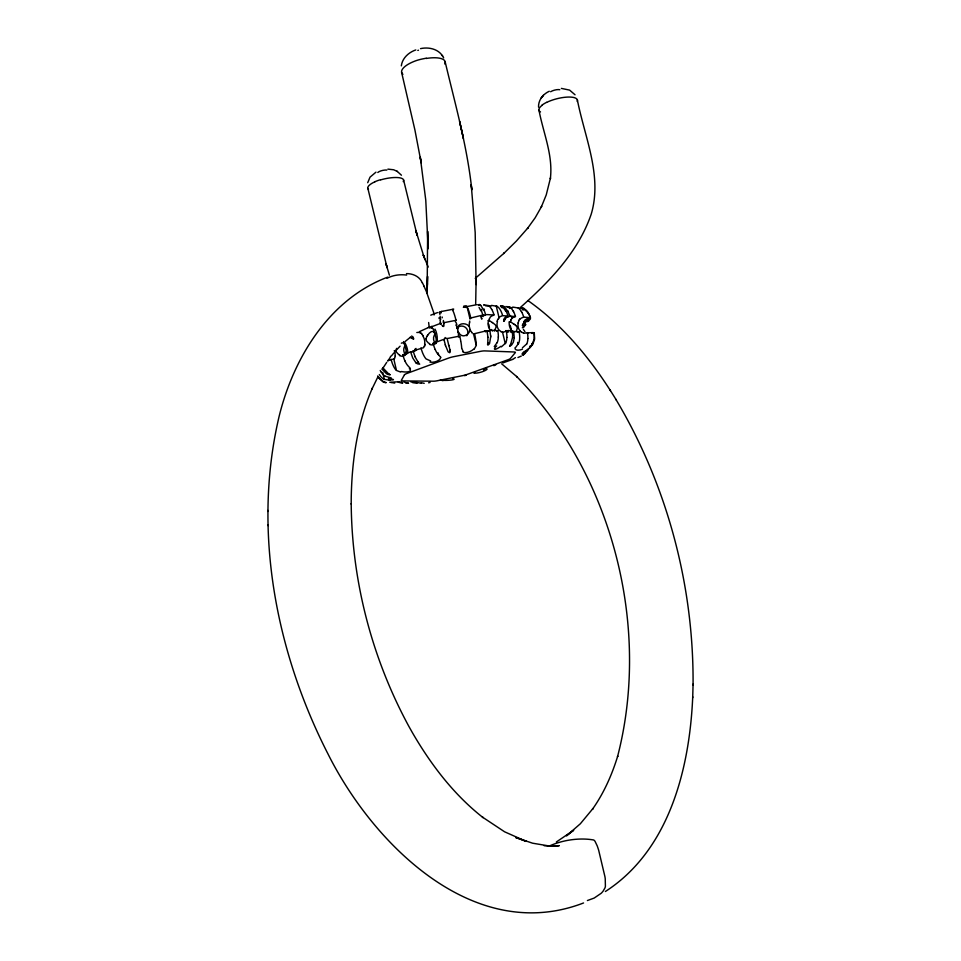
<?xml version="1.0" encoding="UTF-8"?>
<svg xmlns="http://www.w3.org/2000/svg" width="961" height="961" viewBox="0 0 961 961"><rect width="100%" height="100%" fill="white"/><g stroke="black" fill="none" stroke-linecap="round" stroke-linejoin="round"><path stroke-width="1.44" d="M476.103 284.6L475.19 232.538L471.214 184.716L471.815 189.822C467.226 146.408 455.214 104.293 445.183 61.936M693.061 684.977C693.854 585.177 667.03 484.981 615.821 399.259M351.209 504.129L351.233 498.206C351.846 460.715 357.312 422.696 372.375 388.112L372.015 388.941L377.937 376.784M436.414 340.374L436.366 341.167M476.175 276.648L475.671 304.409M503.636 321.25L503.924 319.665M583.555 902.968C473.593 945.312 372.4 843.434 327.569 753.1L327.1 752.211C275.29 649.924 252.515 529.103 279.134 416.317C293.489 357.948 329.179 299.207 387.703 277.128M427.357 284.936L427.585 276.384L427.14 293.045L427.633 231.325L427.909 249.007L427.789 239.733M605.37 891.508C669.409 850.173 689.638 768.452 692.725 696.785M506.915 337.347L506.927 336.53A28.061 23.064 -87.4 0 0 506.543 332.302M692.701 697.734L693.085 684.112M427.116 292.829L427.393 283.351M498.339 337.035L498.351 336.098A28.289 23.172 -87.4 0 0 497.978 331.833L497.894 331.197M527.913 338.524L527.925 337.611A27.521 22.812 -87.1 0 0 527.565 333.467M534.34 338.044L534.052 332.914A9.418 1.73 -13.8 0 0 532.814 332.602L525.535 332.986A5.454 4.553 -86.2 0 1 523.541 333.167M538.544 107.164C538.208 100.172 543.109 93.998 549.296 91.259M487.611 344.11L487.9 345.155L489.317 343.906A8.277 6.979 45.1 0 0 489.569 343.473L490.687 336.83M514.207 337.84L513.414 342.068L511.829 344.687A8.253 8.024 6 0 1 511.408 345.155L509.594 346.296L510.303 345.095M488.969 321.046L489.365 318.872M443.922 325.671L443.934 324.938M457.604 328.121L457.868 326.872A7.988 5.634 23.6 0 1 458.097 326.356C460.379 322.764 466.205 323.04 468.86 326.055M406.263 352.591L406.299 351.798A7.748 4.613 59.6 0 0 406.347 351.221L404.797 344.903M481.293 317.586L481.317 318.451M487.828 342.416L487.888 337.215M510.435 322.163L510.904 320.061M426.047 338.728L426.78 336.494M487.768 342.849L487.659 343.726M469.412 322.584L469.184 325.274A8.217 5.021 87.9 0 0 469.304 326.019L469.244 326.62A5.237 3.52 66.3 0 1 469.821 329.239L470.097 329.767M401.326 65.865C402.299 58.116 408.701 52.35 415.789 49.936M469.797 330.019C469.448 334.62 463.214 338.092 459.839 334.14A8.012 6.967 -71 0 1 459.478 333.743L458.613 332.386M469.569 321.671L469.689 321.022M406.191 353.216L406.263 351.606M436.366 341.948L436.462 340.386A7.868 4.865 59.1 0 0 436.474 339.786M425.339 344.374L424.642 346.224M367.703 182.71L370.033 177.16L375.967 172.151M396.352 349.215L396.172 350.128A3.736 3.52 41.8 0 0 396.545 352.231L398.359 354.177A7.772 7.376 47 0 0 398.935 354.597M518.039 322.932L518.88 320.842M395.391 355.954L394.635 357.744M496.981 321.286L497.894 319.184M526.64 350.549L525.607 352.699A8.048 7.364 23 0 1 525.355 353.083L524.646 353.816A7.808 6.126 -15.3 0 1 524.25 354.128M396.425 348.999L396.689 348.35M524.97 352.459L523.733 354.369M415.392 348.675L414.671 350.068M504.069 321.298L504.897 319.737A6.643 5.081 -63.3 0 1 505.114 319.292M497.053 342.681L494.254 346.597M505.642 343.017L501.378 346.885M516.501 330.872L517.222 328.434A3.76 3.652 27.3 0 0 516.501 326.235M518.423 343.594L515.613 347.474M526.64 344.014L522.46 347.762M493.858 365.648L495.359 365.108A7.832 5.502 26.9 0 0 495.696 364.832L495.78 364.712M455.97 320.109L455.646 320.95A6.739 1.297 78.9 0 0 455.394 321.887M510.603 344.639L512.465 337.755A17.106 13.454 -88.4 0 0 512.525 336.999C513.39 331.785 510.291 328.554 504.489 331.809A5.562 4.601 -86.5 0 1 502.483 332.001L505.294 343.642M382.214 369.3L386.73 362.333M503.756 361.816L503.011 362.862L512.477 359.486M464.199 307.1L467.298 307.58L470.025 319.052A6.727 1.357 79 0 1 470.289 318.103L482.086 315.244A9.766 1.958 -13.5 0 1 483.239 315.04L483.179 314.824M448.463 343.954L447.105 338.584A9.826 1.886 -13.3 0 1 448.294 338.332L459.766 336.074L459.37 336.686A6.739 1.309 78.9 0 1 458.938 336.818M482.23 318.68L481.593 319.112M474.013 373.252L474.71 372.339M524.274 321.178L524.982 320.265M486.41 331.113L486.915 330.788A9.778 1.874 -13.5 0 0 485.834 330.944L474.025 333.803A6.727 1.357 79 0 1 473.569 333.935L476.296 345.443L474.181 349.155M443.694 326.476L442.925 326.344M439.057 312.709L439.285 312.469A3.616 1.225 -0.2 0 1 439.369 312.217M466.145 375.27L464.499 375.655A7.652 2.246 -69.5 0 1 464.355 375.487M494.447 330.944L496.056 327.172A3.82 3.772 0.2 0 0 495.383 324.902L492.428 322.476M530.292 347.377L529.703 346.272M427.717 335.113L427.152 335.894A7.82 6.415 -39.8 0 0 426.84 336.518M515.408 357.636L512.693 359.402M523.553 327.353L525.655 324.734L525.367 323.929A25.935 24.878 40.4 0 0 524.406 321.563M523.757 321.587L523.997 322.572A6.355 6.09 42.2 0 1 525.991 321.791L528.382 321.322L530.544 318.62M391.463 355.894L393.902 352.879M486.17 368.123L483.443 369.889M542.881 95.872L543.313 95.343L541.259 97.83L541.764 97.217M548.887 846.233C562.185 840.082 579.231 837.451 593.718 839.986A5.261 4.264 66.4 0 1 595.015 841.283L597.177 845.788A72.94 57.864 67.5 0 1 598.715 850.413L604.925 876.648A88.796 69.961 67.4 0 1 605.238 878.678L605.406 886.306A11.316 9.081 65.1 0 1 604.913 888.036L603.052 891.219A24.77 19.881 65.7 0 1 601.069 893.37L594.186 898.054L587.399 900.541M530.076 347.642L525.379 351.077M524.406 321.322L525.174 320.542M527.301 350.861L523.313 353.492M394.995 351.534L400.076 346.176M531.133 345.732L530.424 346.392M530.172 346.621L531.277 346.008A8.06 6.811 -65.6 0 0 531.661 345.624L532.418 344.843A8.277 8.048 78.6 0 0 532.742 344.458L534.508 339.533A15.616 15.436 -21.9 0 0 534.592 338.56L534.316 333.371M519.3 308.445C548.827 282.174 578.186 252.335 591.219 214.147C602.631 175.899 584.588 137.039 577.357 99.848M446 338.284L446.769 338.32M475.227 278.402L504.309 252.959L503.684 253.548L516.345 241.091L527.985 227.829L527.457 228.49L535.157 217.799L541.644 206.375L541.283 207.095L546.232 194.927L550.497 177.893L550.365 178.65C553.176 155.045 543.433 133.591 538.965 110.179M524.274 354.153L522.748 355.246L523.457 354.657A7.808 3.94 -79.2 0 0 523.757 354.453M405.314 341.347L410.683 337.035M387.896 361.048L390.43 356.999A8.685 7.556 56.2 0 0 390.538 356.267M482.146 315.809L483.167 315.088M478.061 304.721L478.914 304.649M484.885 315.412L486.098 314.679A9.766 1.958 -13.5 0 1 488.284 314.643L494.086 315.064L492.2 315.773A5.61 4.613 -86.4 0 0 490.422 317.022A6.006 5.418 57.2 0 0 489.461 318.92M556.359 841.968L573.693 830.244L566.485 835.842L580.348 823.757L592.997 808.489L592.505 809.186C603.892 793.077 611.965 774.83 617.731 756.019L617.539 756.667C651.534 625.503 611.869 473.184 516.55 376.424L517.042 376.88L501.642 363.799M488.62 331.077L489.846 330.356A9.778 1.874 -13.5 0 1 492.02 330.308L497.81 330.632L496.621 331.077M439.585 312.253L440.57 312.013M429.855 326.776L428.21 327.617M427.897 327.773L419.44 331.641M521.306 356.063L517.931 357.528M416.822 332.506L418.732 332.386A5.634 3.147 69 0 1 420.269 332.986M428.642 322.512A28.362 15.472 69.2 0 0 429.183 326.5L429.375 327.665L437.435 324.554A9.814 1.982 -13.3 0 1 440.198 323.617L440.751 324.049M430.768 315.172L437.531 312.565M387.643 360.555L392.46 359.318A5.55 3.195 68.9 0 0 393.77 358.837L396.485 370.49L400.677 372.075M404.893 360.892L404.509 359.967A27.977 15.748 69.3 0 1 403.152 355.978L402.791 354.825L410.599 351.87A38.02 7.34 -13.2 0 0 412.089 351.894A6.042 3.88 78.9 0 0 414.816 350.272M414.9 356.327L413.11 350.921L422.396 348.002A5.634 3.147 69.1 0 0 423.681 347.534M433.411 344.543L433.075 343.377L441.147 340.314A9.826 1.886 -13.3 0 1 443.922 339.401L444.475 339.798M517.991 332.266L519.168 331.905M452.883 309.298L452.679 310.415M531.865 333.419L534.052 332.914M520.141 319.052A5.454 4.553 -86 0 1 521.883 317.839L523.745 317.154L529.187 317.538A9.418 1.814 -13.8 0 1 530.412 317.803L527.937 318.463A6.535 6.439 82.3 0 0 525.126 320.121M530.22 318.475L530.4 317.538A25.503 25.07 -25.7 0 0 528.61 313.634L527.865 312.373M529.583 318.632L528.958 318.788M525.655 324.734L523.289 325.202A6.307 6.03 42.2 0 0 522.267 325.503M456.031 320.325L444.559 322.56A9.814 1.982 -13.3 0 0 443.381 322.8L443.189 321.935M442.336 311.316L453.724 309.118M463.334 307.268L476.524 304.745M420.534 48.627C428.474 46.873 438.036 48.807 442.625 56.074M426.276 58.189L421.987 59.041A21.803 7.76 -13.6 0 0 416.654 60.471A22.427 8.181 -14.1 0 0 402.923 74.321M484.284 304.829L488.224 305.574M505.786 306.535L509.702 307.268M443.093 380.7L440.366 380.027M522.316 327.761L523.277 327.641A9.202 1.742 -13.7 0 0 523.457 327.473M390.058 380.196L384.016 379.307A11.208 10.859 30.6 0 1 379.883 375.319L379.319 374.514M552.058 846.173L559.254 845.68L551.842 846.028M402.046 383.163L398.743 382.31A11.22 8.925 -89.8 0 1 398.13 381.961M424.221 383.307L421.254 382.706M491.455 305.394L496.837 306.259M512.681 307.076L517.991 307.928M394.731 383.103L389.722 382.214M417.062 383.259L412.605 382.646M387.896 169.124L393.662 169.773L397.446 171.502M520.862 307.964L522.243 308.481M561.38 88.4L569.621 90.118L575.038 94.779M402.791 354.825L404.221 354.873A5.586 3.183 69 0 0 405.086 354.693M544.166 845.728L556.407 846.197M433.075 343.377L434.48 343.437A5.658 3.135 69.2 0 0 435.765 342.969L435.85 343.329M429.375 327.665L430.78 327.737A5.658 3.123 69.1 0 1 432.318 328.35L431.825 326.211M511.769 332.218A38.368 7.352 -13.6 0 0 513.691 331.521L519.156 331.833M406.479 273.597C412.954 273.549 419.741 276.516 422.275 282.822M500.465 305.97L500.945 306.066M430.66 360.952L426.047 358.909A11.808 6.583 69.4 0 1 423.128 354.044L422.72 353.192A28.193 15.604 69.4 0 1 421.326 349.119L420.978 347.954M548.731 845.896L532.622 843.205L515.721 837.511L526.268 841.428L504.585 831.794L482.362 817.054L483.083 817.619C453.76 794.639 430.84 764.488 412.269 732.426L408.954 726.54C371.967 658.453 351.81 581.141 351.209 503.636M501.318 306.042L502.05 306.151M521.439 308.013L522.063 308.109M479.467 304.697L479.983 304.793A8.649 5.802 -76.4 0 1 480.993 305.514M406.491 382.971L408.545 383.187L407.632 382.983A7.928 3.82 54.9 0 1 407.272 382.959L406.683 382.61M391.271 377.937L385.505 376.304M428.606 382.79L430.096 382.43M405.95 382.838L404.1 381.973M384.28 382.322L378.682 377.829A15.532 15.268 -34.8 0 1 378.166 377.012M485.737 331.04L485.053 330.752M463.166 351.354L461.652 348.326M384.34 379.463L383.199 374.478M382.898 381.601L383.932 382.01A7.964 5.67 16.5 0 0 384.46 382.142L386.214 382.646L384.784 382.454A7.94 6.054 48.5 0 1 384.28 382.382M429.735 343.702L428.882 343.245A7.856 7.52 47.5 0 1 428.258 342.873L426.48 340.843A3.808 3.496 50.1 0 1 426.071 338.728M399.788 355.017L398.947 354.573M389.073 374.081L390.274 374.79L388.352 374.538A8.168 7.748 5.3 0 1 387.836 374.346L386.79 373.889A8.421 8.277 67 0 1 386.358 373.613L382.622 369.733A15.929 14.451 54.2 0 1 382.154 368.844M513.642 323.809L514.435 324.301A7.616 4.925 37.9 0 1 514.964 324.77M500.825 331.401L499.083 330.091A8.829 7.904 -65.5 0 1 497.486 321.442M521.667 332.446L520.009 331.101M506.027 330.56L507.768 331.749A6.631 5.682 63.9 0 0 508.405 332.013M527.973 300.589C564.563 326.416 593.153 361.985 616.277 399.992M397.001 171.178L401.446 175.226M506.807 331.689L505.942 330.812M515.012 324.698L516.538 326.211M513.618 331.989L512.525 330.86M416.125 362.922L417.074 363.582A8.397 7.304 -68.8 0 0 417.555 363.847L419.669 364.183L418.143 362.153M413.158 339.161L411.837 337.996M478.122 304.889L478.878 305.55M440.198 323.617L440.006 322.752M438.12 354.369L440.667 357.24M421.843 334.272L423.357 335.942M415.801 362.633L412.725 357.948A17.25 10.655 68.9 0 1 412.473 357.228L410.599 351.87M442.637 326.067L441.964 325.286M434.348 332.59L434.684 333.023A7.856 3.688 -73.7 0 1 434.84 333.491M471.719 332.29L470.409 330.38M524.946 331.641L523.409 329.431M417.915 361.853L415.2 357.024M490.975 329.443L492.212 330.8A5.994 4.529 -40.5 0 0 492.633 330.98M381.301 372.315L380.82 371.535A26.584 25.707 32.1 0 1 380.232 370.441M404.593 344.519L404.281 344.098A5.55 2.871 -59.3 0 0 401.338 343.185M433.447 329.539L434.348 331.437M610.019 389.95L610.511 390.743M507.66 310.559L508.105 311.388M442.228 55.39L443.67 57.876M521.427 311.604L521.871 312.409M513.162 310.98L513.606 311.796M491.72 309.358L492.176 310.187A28.289 23.112 -86.9 0 1 493.702 313.947L493.93 314.595M505.918 310.427L506.363 311.256M378.166 377.012L377.625 376.003M403.548 341.563L404.305 343.245M413.218 337.467L413.783 338.933M378.19 376.448L378.718 377.445A15.664 15.016 -72.8 0 0 379.247 378.25L382.442 381.373A8.205 7.64 10.4 0 0 382.862 381.661M383.019 367.522L383.295 368.051A16.037 13.286 58.6 0 0 383.847 368.904L388.616 373.841A8.096 3.327 41.9 0 0 389.109 374.189M484.032 308.974L484.416 309.802M509.81 325.106L510.279 326.223M423.885 286.078L424.354 287.075A143.321 124.257 70.1 0 1 426.684 292.252M488.38 323.773L488.849 324.902M434.889 333.407L436.39 339.75M481.233 309.322L481.593 310.151M428.222 267.074L423.333 255.085L425.026 259.65M435.189 349.516L434.804 348.579A28.349 15.496 69.5 0 1 433.423 344.543M410.431 368.459L407.848 365.685A11.712 6.655 69.3 0 1 404.929 360.868M426.612 292.288L434.036 313.526M469.905 329.311L469.917 329.347A5.165 4.036 87.2 0 1 469.713 329.995M456.175 325.13L457.124 327.569M423.333 255.085L423.813 256.383L415.861 230.568L416.966 234.712M530.112 316.986L530.4 317.767M528.094 320.506L528.382 321.322M457.376 328.266L457.592 328.914A5.237 4.745 -77.8 0 0 458.193 331.533M509.642 315.076L509.895 315.833M523.613 316.734L523.385 316.061A27.521 22.764 -86.5 0 0 521.895 312.397M502.543 315.244L502.303 314.547A28.073 23.016 -86.8 0 0 500.801 310.811L500.393 310.103A11.712 9.646 -86.2 0 0 496.885 306.175M515.444 316.433L515.132 315.472A27.737 22.86 -86.6 0 0 513.63 311.784M389.409 275.182L386.046 263.927L387.163 267.807M445.616 345.744L448.078 351.714A8.325 5.021 -78.8 0 0 448.367 351.99L449.724 352.735L450.228 351.534M386.802 266.533L367.871 188.38M391.043 359.354L391.367 360.423A27.833 15.844 69.3 0 0 392.713 364.387L393.121 365.312A11.652 6.691 69.2 0 0 395.98 370.069M416.005 348.423L416.053 349.552A6.775 3.279 51.3 0 1 415.969 349.996M445.327 344.759L443.922 339.401M448.727 344.951L449.988 349.924M417.11 235.241L403.572 179.935M470.554 316.89L470.482 316.613A27.184 5.418 79 0 0 469.328 312.493L469.088 311.772A11.64 2.342 79.1 0 0 467.406 307.676M455.886 319.749L455.802 319.46A27.232 5.189 78.9 0 0 454.661 315.34L454.421 314.619A11.664 2.234 79 0 0 452.775 310.499M509.102 306.979L509.462 308.481M511.372 316.409L511.865 318.487A5.694 5.285 32.3 0 0 510.88 320.049M496.236 305.97L499.035 317.61A5.562 4.601 -86.3 0 1 500.789 316.373L502.675 315.664L508.237 316.061A36.434 7.063 -13.9 0 0 506.411 316.77M517.607 342.38L518.051 344.254M401.59 72.255L414.9 129.915L421.194 162.841L420.281 157.208L425.759 200.104L427.801 240.803M438.108 352.903L438.564 354.825M382.73 372.436L382.959 373.433M474.578 333.791L474.638 334.092A27.184 5.43 78.9 0 1 475.539 338.596L475.695 339.605A11.64 2.342 78.9 0 1 476.32 345.155M459.899 336.686L459.959 336.975A27.232 5.201 78.8 0 1 460.86 341.491M442.288 317.779L442.12 316.962M489.858 330.44L490.627 335.809M487.047 331.04L487.804 336.182A16.253 6.787 82.5 0 1 487.996 337.239M450.072 350.321L450.192 351.161M439.153 318.584L439.009 317.755M460.98 342.248L461.028 342.5A11.664 2.246 78.8 0 1 461.676 348.062M513.691 331.521L514.219 337.095A17.106 14.811 -85.7 0 1 514.243 337.84M506.411 331.341L506.567 332.302M527.457 332.698L527.577 333.455M458.217 331.521L458.301 332.146M519.252 332.386L519.336 332.999A27.737 22.92 -87.2 0 1 519.721 337.119L519.685 338.116A11.58 9.622 -87 0 1 518.496 343.642M489.353 327.257L489.425 327.977M510.771 328.518L510.892 330.116M458.373 332.806L458.493 334.921M267.903 510.411L267.915 511.468M268.083 524.658L268.107 525.619M394.755 358.105A5.766 2.775 -85.4 0 1 393.794 359.102M463.779 306.103A7.292 0.985 -16.9 0 1 466.001 306.667M473.437 333.779A6.415 1.093 55.3 0 1 473.401 334.344M491.299 305.922A7.496 0.985 -2.1 0 1 485.569 305.814M483.599 305.118A7.496 0.985 -2.1 0 1 484.068 304.841M488.26 305.49A11.808 9.682 -86.3 0 1 491.672 309.394M506.843 337.467A11.712 9.682 -87.2 0 1 505.714 343.065M502.495 332.182A5.79 4.373 57.9 0 1 500.765 331.617M438.06 354.393A11.868 6.547 69.5 0 1 435.225 349.504M512.453 307.82A7.34 1.141 9 0 1 506.927 306.571M518.027 307.832A11.484 9.538 -85.9 0 1 521.379 311.64M531.962 343.63A11.088 10.631 42.4 0 1 530.352 347.426M504.008 306.907A11.532 9.778 -84.1 0 1 507.228 310.847M502.399 305.742A8.457 7.556 -52 0 1 503.912 306.379M500.669 305.79A3.688 1.093 1.8 0 1 501.546 305.886M501.354 307.268A8.433 4.337 51.9 0 1 502.315 307.808M502.447 307.039A11.532 8.241 81.1 0 1 505.45 310.847M506.219 311.352A27.893 22.127 -89 0 1 507.672 315.052M481.137 306.151A11.736 6.283 84.5 0 1 483.275 309.874M479.107 304.493A3.604 1.369 -12.9 0 1 479.671 304.577M479.071 307.472A11.868 3.412 73.2 0 1 480.74 310.751M481.329 310.583A26.427 11.34 81.6 0 1 482.638 314.535M440.715 319.52A11.784 2.03 74.3 0 1 440.09 316.181M439.898 314.475A8.685 3.135 59.7 0 1 439.814 313.598M440.366 312.157A3.676 0.973 -25.5 0 1 440.655 312.181M440.847 312.938A8.769 2.39 -67.6 0 1 441.279 312.613M441.207 312.529A11.928 1.189 84.6 0 1 441.495 311.184M444.078 323.713A26.512 1.417 76.6 0 1 443.357 320.481M523.985 308.673A11.28 10.943 -54.7 0 1 527.889 312.205M522.267 307.724A8.289 7.664 76.1 0 1 523.757 308.097M520.694 307.808A3.448 1.381 20 0 1 521.306 307.832M522.207 309.622A8.385 5.466 20.1 0 1 523.301 310.031M524.117 309.502A11.376 10.727 16.9 0 1 527.829 312.962M523.012 326.235A25.154 22.019 58.2 0 1 523.192 326.776M413.11 350.921A37.719 7.087 -12.8 0 1 414.455 351.005M510.327 332.038A36.47 6.715 -13.8 0 1 511.925 331.425M508.081 316.89A38.332 7.724 -13.6 0 0 510.003 316.181L515.48 316.529L513.618 317.274A5.49 4.565 -86.1 0 0 511.877 318.487M406.299 353.276A5.97 3.496 34 0 1 405.746 354.128M404.641 342.32A8.865 3.183 66.9 0 1 407.464 353.624M394.262 350.585A8.805 6.198 57.2 0 1 395.103 355.798M459.082 336.35A6.643 1.646 -66.1 0 1 458.133 336.554M458.409 336.482A8.361 0.925 -85.2 0 1 458.337 336.002M458.157 332.001A8.265 2.222 75.6 0 1 458.229 332.638M458.493 332.542A5.298 2.931 74.3 0 1 458.061 331.641M470.313 318.091A6.427 0.913 -71.3 0 1 470.722 318.319M469.581 322.92A8.373 1.502 -85.1 0 1 469.701 322.103M468.884 326.007A5.153 4.072 -82.1 0 1 469.292 326.572M490.482 330.452A8.937 5.958 -86 0 1 488.368 320.818M498.134 319.364A5.802 3.003 -63 0 1 499.155 317.911M424.474 345.768A6.03 2.463 -80.1 0 1 423.645 347.125M423.02 336.242A8.925 6.595 71.9 0 1 424.642 344.038M420.029 332.374A6.042 2.186 51.1 0 1 421.843 333.683M432.366 328.242A5.874 4.385 -76.4 0 1 433.555 329.407M435.021 329.106A8.973 3.52 78.1 0 1 436.967 341.275M436.222 341.876A5.874 3.315 41.9 0 1 436.054 342.548M523.517 332.95A5.838 4.156 51.3 0 1 521.751 332.182M520.129 330.98A8.673 8.144 -86.4 0 1 518.207 322.968M518.592 320.65A5.862 3.856 -66 0 1 519.997 318.74M512.321 331.305A8.745 6.331 80.2 0 1 509.294 321.671M522.52 324.362A6.09 5.021 -59.1 0 1 524.117 322.824M505.018 319.22A5.838 4.805 -69.1 0 1 508.057 316.686M503.78 319.593A5.934 5.045 63.5 0 1 506.399 316.722M507.456 332.013A5.946 4.469 -76.2 0 1 506.867 331.593M482.878 316.686A6.823 3.46 -82.7 0 1 484.8 315.1M480.896 316.902A6.739 3.484 55.7 0 1 482.17 315.869M485.785 331.809A6.751 2.487 -86 0 1 484.764 331.209M488.464 330.992A6.811 3.616 55.1 0 1 486.59 330.704M440.859 324.229A6.859 1.045 63 0 1 441.171 323.641M443.67 323.941A6.787 1.165 -80.9 0 1 444.078 323.34M445.147 337.503A6.847 1.309 -80.6 0 1 444.523 339.029M411.692 336.002A5.934 3.171 80.3 0 1 412.87 337.395M412.966 337.179A6.775 3.892 87.2 0 1 413.182 337.539M410.215 337.275A6.042 2.955 50.5 0 1 411.692 338.404M416.089 350.116A5.946 2.871 51 0 1 414.371 350.813M525.691 320.638A6.451 5.31 -19.1 0 1 528.262 319.376M409.326 368.664A7.472 2.547 8.3 0 1 409.134 371.511A7.472 2.547 8.3 0 1 401.362 371.523M473.797 349.107A7.316 3.339 -25.8 0 1 462.625 351.642M498.279 337.047A11.808 9.73 -87.3 0 1 497.149 342.681M500.933 346.296A7.52 1.538 -36.6 0 1 494.867 349.323A7.52 1.538 -36.6 0 1 496.657 345.924M440.727 357.336A7.568 4.12 -9.4 0 1 429.975 362.153M527.853 338.536A11.484 9.574 -86.9 0 1 526.736 344.014M522.472 349.179A7.376 3.568 -27.2 0 1 514.976 347.774M509.738 307.184A11.58 9.586 -86 0 1 513.114 311.016M528.718 348.507A10.991 10.547 42.3 0 1 527.601 350.621M522.075 354.261A6.931 1.454 -34.2 0 1 524.418 351.33M527.877 319.965A26.163 25.082 40.4 0 1 528.069 320.506M452.727 378.73A6.679 0.865 -2.5 0 1 452.535 379.835A6.679 0.865 -2.5 0 1 444.258 380.388M411.02 382.058A7.039 0.697 9.4 0 1 421.338 383.307M487.131 368.94A6.967 1.538 -16 0 1 481.941 371.859A6.967 1.538 -16 0 1 474.482 373.072M390.935 382.418A7.171 1.261 -2.6 0 1 399.259 381.937A7.171 1.261 -2.6 0 1 402.563 383.139M385.457 376.376A11.304 10.955 30.7 0 1 381.361 372.291M388.412 378.478A7.063 0.625 6.9 0 1 393.445 379.655A7.063 0.625 6.9 0 1 388.809 379.715M507.973 311.484A27.881 23.244 -85.8 0 1 509.438 315.172M510.567 344.506A8.253 3.003 -70.5 0 1 510.279 344.963M484.104 310.211A26.74 13.43 83.4 0 1 485.437 314.175M487.948 342.909A8.601 1.622 88.6 0 1 487.888 343.353M487.527 344.35A8.349 0.961 -75.8 0 1 487.575 343.966M490.723 335.809A16.361 9.202 83 0 1 490.783 336.843M440.775 323.605A26.824 3.664 75 0 1 439.97 319.869M448.787 345.672A16.313 0.613 75.6 0 1 448.463 344.434M449.724 349.564A8.637 1.718 69 0 1 449.82 349.96M450.241 351.185A8.385 3.796 50.4 0 1 450.265 351.558M445.532 345.864A16.421 3.339 75.4 0 1 445.231 344.843M416.161 362.826A7.88 5.994 75.9 0 1 415.849 362.549M418.131 361.853A7.868 2.258 63.1 0 1 417.903 361.552M415.248 356.987A17.262 8.601 69.6 0 1 414.96 356.291M494.026 365.156A7.88 1.129 -78.2 0 1 493.894 365.42M528.37 313.046A25.887 25.25 -49.1 0 1 530.136 316.974M531.169 345.792A7.952 5.201 -55.2 0 0 531.565 345.383L534.256 339.017A15.784 15.208 -56.5 0 0 534.316 338.044M406.503 382.934A7.856 6.343 -24.6 0 1 405.974 382.802M488.741 325.142A3.868 1.069 80.9 0 1 489.137 327.184M488.104 320.542A5.586 1.381 42.7 0 1 492.392 322.728M405.146 354.141A6.09 4.853 -88.7 0 1 405.146 345.54M404.557 344.591A7.724 3.508 -74.6 0 1 404.749 344.987M406.503 352.651A5.574 4.757 38.1 0 1 399.548 355.642M435.777 343.678A6.174 4.985 -87.9 0 1 435.801 333.299M436.606 341.239A5.634 4.877 37.3 0 1 435.321 343.678M434 344.531A5.634 4.877 37.3 0 1 429.483 344.326M427.825 335.161A5.634 2.967 -58.5 0 1 434.24 332.698M510.363 326.031A3.784 1.454 81.1 0 1 510.916 328.566M509.378 322.103A5.478 1.321 42.8 0 1 513.618 324.049M516.55 330.908A7.64 6.018 -85.9 0 1 516.201 331.485M456.859 328.362A6.174 5.946 37.2 0 1 465.364 327.317A6.174 5.946 37.2 0 1 466.746 335.773M457.784 329.034A5.298 2.499 68.1 0 1 457.772 328.266M457.22 327.461A8.265 2.354 71.8 0 1 457.496 328.206M456.535 325.455A8.361 1.454 63.9 0 1 456.247 324.71M456.859 324.614A6.643 2.006 58.9 0 1 456.175 322.608M470.349 330.464A8.217 5.285 84.6 0 1 470.025 329.839M472.271 333.119A8.373 2.655 65.7 0 1 471.767 332.59M377.793 172.487A5.646 1.706 -13 0 1 386.827 170.061M368.495 189.317A18.307 5.61 -13.1 0 1 374.898 181.797M374.802 181.773A18.571 5.754 -12.3 0 1 380.556 179.695M380.736 179.863A18.355 5.334 -12.7 0 1 403.248 181.617M417.819 50.428A6.895 2.547 -13.8 0 1 418.455 50.224M426.179 58.477A22.367 7.808 -13.7 0 1 444.811 64.027M550.629 91.727A6.126 1.982 -15.3 0 1 559.795 89.709M546.677 102.383A19.845 6.319 -14.6 0 1 568.047 97.061A19.845 6.319 -14.6 0 1 577.225 101.47M541.92 105.217A20.121 6.679 -14.8 0 1 546.581 102.359M540.514 111.932A19.905 6.295 -15.6 0 1 542.256 105.205M433.711 313.61A56.627 48.975 71.4 0 1 434.072 314.992M422.372 282.774A61.192 53.732 71.7 0 1 423.981 286.03M386.995 278.306A44.062 34.404 45.5 0 1 406.659 275.062M404.449 374.826L401.362 380.34A6.751 1.177 -13 0 0 402.743 380.928L433.411 381.193A6.571 1.117 -13.2 0 0 437.627 380.676L462.577 375.655A6.559 1.105 -13.3 0 0 467.31 374.358L507.744 359.846A6.667 1.153 -13.6 0 0 510.447 358.453L515.276 352.663A6.787 1.189 -13.6 0 0 514.243 351.99L484.68 350.897A6.967 1.249 -13.5 0 0 480.272 351.39L453.58 356.699A6.991 1.261 -13.3 0 0 448.511 358.105L406.959 373.433A6.871 1.213 -13 0 0 404.449 374.826M462.169 132.726L459.598 121.506L463.394 138.408L462.169 132.726"/></g></svg>
